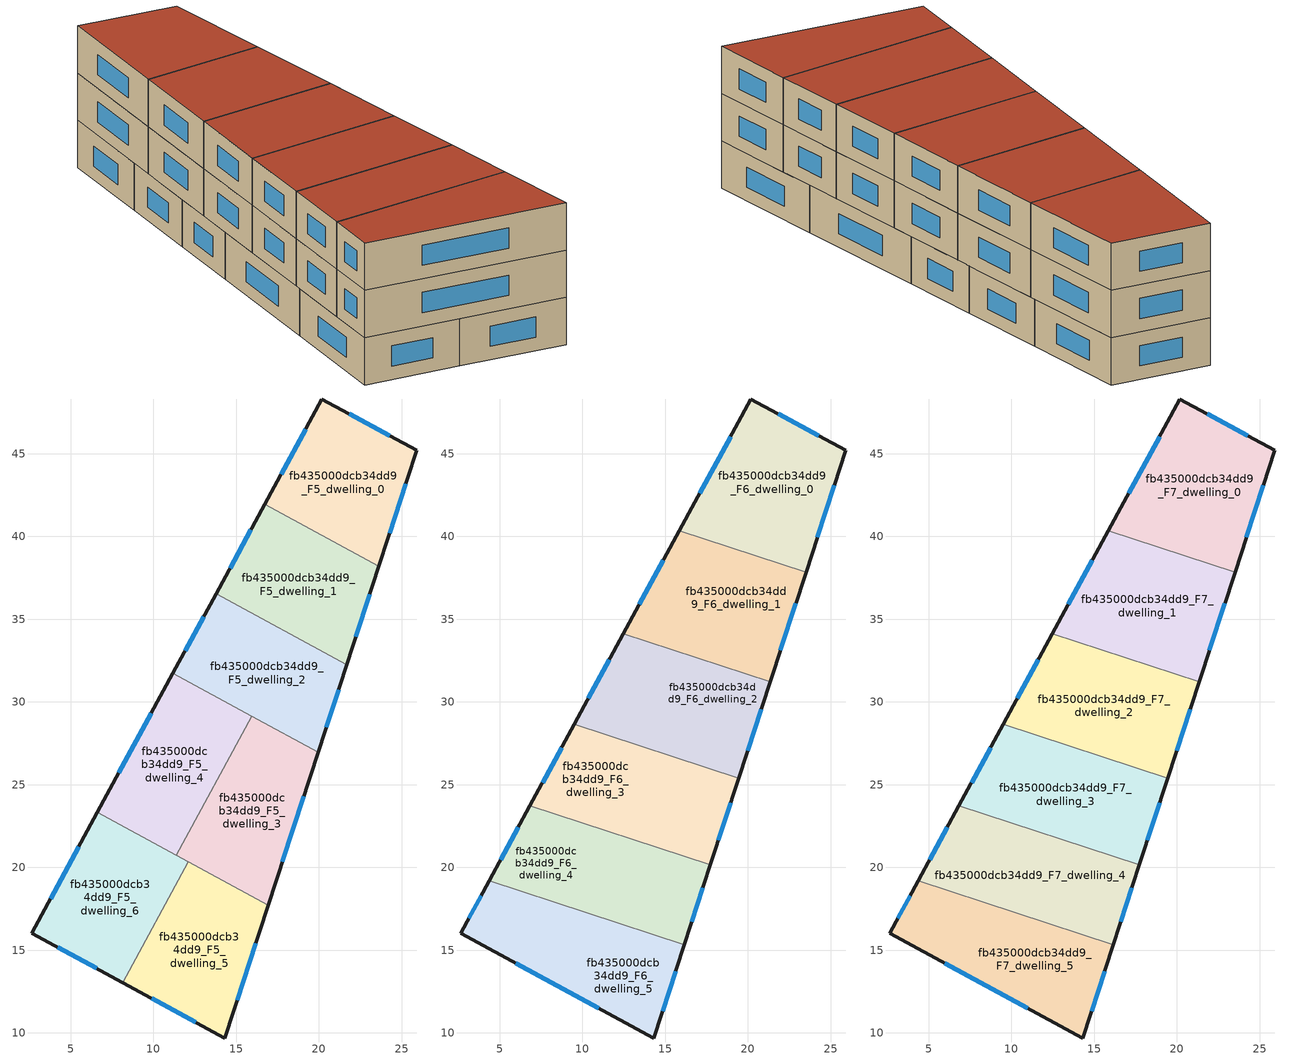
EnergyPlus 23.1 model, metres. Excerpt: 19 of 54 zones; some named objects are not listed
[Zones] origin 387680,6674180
fb435000dcb34dd9_F5_dwelling_0
 floor to fb435000dcb34dd9_F4_dwelling_0 (EU_floor_Construction): 25.9,45.2 23.62,38.21 16.73,41.95 20.18,48.31 z15
 wall outside (EU_wall_Construction): 23.62,38.21 25.9,45.2 20.18,48.31 16.73,41.95 z15:18
 wall to fb435000dcb34dd9_F5_dwelling_1 (EU_wall_Construction): 16.73,41.95 23.62,38.21 z15:18
 window (EU_Window_Construction): 24.27,46.08 21.81,47.42 / 24.27,40.2 25.25,43.2 / 19.19,46.49 17.71,43.77 z15.86:17.14
fb435000dcb34dd9_F5_dwelling_1
 floor to fb435000dcb34dd9_F4_dwelling_1 (EU_floor_Construction): 23.62,38.21 21.67,32.24 13.78,36.53 16.73,41.95 z15
 wall outside (EU_wall_Construction): 21.67,32.24 23.62,38.21 / 16.73,41.95 13.78,36.53 z15:18
 wall to fb435000dcb34dd9_F5_dwelling_2 (EU_wall_Construction): 13.78,36.53 21.67,32.24 z15:18
 window (EU_Window_Construction): 22.23,33.95 23.07,36.5 / 15.89,40.4 14.62,38.08 z15.86:17.14
fb435000dcb34dd9_F5_dwelling_2
 floor to fb435000dcb34dd9_F4_dwelling_2 (EU_floor_Construction): 21.67,32.24 19.95,26.95 11.17,31.72 13.78,36.53 z15
 wall outside (EU_wall_Construction): 19.95,26.95 21.67,32.24 / 13.78,36.53 11.17,31.72 z15:18
 wall to fb435000dcb34dd9_F5_dwelling_4 (EU_wall_Construction): 11.17,31.72 15.94,29.13 z15:18
 wall to fb435000dcb34dd9_F5_dwelling_3 (EU_wall_Construction): 15.94,29.13 19.95,26.95 z15:18
 window (EU_Window_Construction): 20.44,28.46 21.18,30.73 / 13.04,35.16 11.92,33.09 z15.86:17.14
fb435000dcb34dd9_F5_dwelling_3
 floor to fb435000dcb34dd9_F4_dwelling_3 (EU_floor_Construction): 19.95,26.95 16.93,17.72 11.39,20.73 15.94,29.13 z15
 wall outside (EU_wall_Construction): 16.93,17.72 19.95,26.95 z15:18
 wall to fb435000dcb34dd9_F5_dwelling_4 (EU_wall_Construction): 15.94,29.13 11.39,20.73 z15:18
 wall to fb435000dcb34dd9_F5_dwelling_5 (EU_wall_Construction): 12.11,20.34 16.93,17.72 z15:18
 wall to fb435000dcb34dd9_F5_dwelling_6 (EU_wall_Construction): 11.39,20.73 12.11,20.34 z15:18
 window (EU_Window_Construction): 17.79,20.36 19.09,24.31 z15.86:17.14
fb435000dcb34dd9_F5_dwelling_4
 floor to fb435000dcb34dd9_F4_dwelling_4 (EU_floor_Construction): 15.94,29.13 11.39,20.73 6.61,23.33 11.17,31.72 z15
 wall outside (EU_wall_Construction): 11.17,31.72 6.61,23.33 z15:18
 wall to fb435000dcb34dd9_F5_dwelling_6 (EU_wall_Construction): 6.61,23.33 11.39,20.73 z15:18
 window (EU_Window_Construction): 9.87,29.32 7.91,25.72 z15.86:17.14
fb435000dcb34dd9_F5_dwelling_5
 floor to fb435000dcb34dd9_F4_dwelling_5 (EU_floor_Construction): 16.93,17.72 14.31,9.7 8.15,13.05 12.11,20.34 z15
 wall outside (EU_wall_Construction): 8.15,13.05 14.31,9.7 16.93,17.72 z15:18
 wall to fb435000dcb34dd9_F5_dwelling_6 (EU_wall_Construction): 12.11,20.34 8.15,13.05 z15:18
 window (EU_Window_Construction): 9.91,12.09 12.55,10.65 / 15.06,11.99 16.18,15.43 z15.86:17.14
fb435000dcb34dd9_F5_dwelling_6
 floor to fb435000dcb34dd9_F4_dwelling_6 (EU_floor_Construction): 12.11,20.34 8.15,13.05 2.65,16.03 6.61,23.33 z15
 wall outside (EU_wall_Construction): 6.61,23.33 2.65,16.03 8.15,13.05 z15:18
 window (EU_Window_Construction): 4.22,15.18 6.57,13.9 / 5.48,21.24 3.78,18.12 z15.86:17.14
 ceiling adiabatic (EU_roof_Construction): 8.15,13.05 10.41,17.21 4.36,19.19 2.65,16.03 z18
fb435000dcb34dd9_F6_dwelling_0
 floor to fb435000dcb34dd9_F5_dwelling_0 (EU_floor_Construction): 25.9,45.2 23.62,38.21 16.73,41.95 20.18,48.31 z18
 floor to fb435000dcb34dd9_F5_dwelling_1 (EU_floor_Construction): 23.62,38.21 23.51,37.85 15.86,40.35 16.73,41.95 z18
 wall outside (EU_wall_Construction): 23.51,37.85 25.9,45.2 20.18,48.31 15.86,40.35 z18:21
 wall to fb435000dcb34dd9_F6_dwelling_1 (EU_wall_Construction): 15.86,40.35 23.51,37.85 z18:21
 window (EU_Window_Construction): 24.27,46.08 21.81,47.42 / 24.19,39.95 25.22,43.1 / 18.94,46.03 17.09,42.62 z18.86:20.14
fb435000dcb34dd9_F6_dwelling_1
 floor to fb435000dcb34dd9_F5_dwelling_1 (EU_floor_Construction): 23.51,37.85 21.67,32.24 13.78,36.53 15.86,40.35 z18
 floor to fb435000dcb34dd9_F5_dwelling_2 (EU_floor_Construction): 21.67,32.24 21.34,31.22 12.47,34.12 13.78,36.53 z18
 wall outside (EU_wall_Construction): 21.34,31.22 23.51,37.85 / 15.86,40.35 12.47,34.12 z18:21
 wall to fb435000dcb34dd9_F6_dwelling_2 (EU_wall_Construction): 12.47,34.12 21.34,31.22 z18:21
 window (EU_Window_Construction): 21.96,33.12 22.89,35.96 / 14.89,38.57 13.44,35.9 z18.86:20.14
fb435000dcb34dd9_F6_dwelling_2
 floor to fb435000dcb34dd9_F5_dwelling_2 (EU_floor_Construction): 21.34,31.22 19.95,26.95 11.17,31.72 12.47,34.12 z18
 floor to fb435000dcb34dd9_F5_dwelling_4 (EU_floor_Construction): 15.94,29.13 14.75,26.94 9.5,28.65 11.17,31.72 z18
 floor to fb435000dcb34dd9_F5_dwelling_3 (EU_floor_Construction): 19.95,26.95 19.44,25.4 14.75,26.94 15.94,29.13 z18
 wall outside (EU_wall_Construction): 19.44,25.4 21.34,31.22 / 12.47,34.12 9.5,28.65 z18:21
 wall to fb435000dcb34dd9_F6_dwelling_3 (EU_wall_Construction): 9.5,28.65 19.44,25.4 z18:21
 window (EU_Window_Construction): 19.98,27.07 20.8,29.56 / 11.62,32.56 10.35,30.22 z18.86:20.14
fb435000dcb34dd9_F6_dwelling_3
 floor to fb435000dcb34dd9_F5_dwelling_3 (EU_floor_Construction): 19.44,25.4 17.73,20.15 12.07,22 14.75,26.94 z18
 floor to fb435000dcb34dd9_F5_dwelling_4 (EU_floor_Construction): 14.75,26.94 12.07,22 6.82,23.72 9.5,28.65 z18
 wall outside (EU_wall_Construction): 17.73,20.15 19.44,25.4 / 9.5,28.65 6.82,23.72 z18:21
 wall to fb435000dcb34dd9_F6_dwelling_4 (EU_wall_Construction): 6.82,23.72 17.73,20.15 z18:21
 window (EU_Window_Construction): 18.22,21.65 18.95,23.9 / 8.74,27.24 7.59,25.13 z18.86:20.14
fb435000dcb34dd9_F6_dwelling_4
 floor to fb435000dcb34dd9_F5_dwelling_4 (EU_floor_Construction): 12.07,22 11.39,20.73 6.61,23.33 6.82,23.72 z18
 floor to fb435000dcb34dd9_F5_dwelling_3 (EU_floor_Construction): 17.73,20.15 16.93,17.72 11.39,20.73 12.07,22 z18
 floor to fb435000dcb34dd9_F5_dwelling_5 (EU_floor_Construction): 16.93,17.72 16.15,15.33 10.41,17.21 12.11,20.34 z18
 floor to fb435000dcb34dd9_F5_dwelling_6 (EU_floor_Construction): 12.11,20.34 10.41,17.21 4.36,19.19 6.61,23.33 z18
 wall outside (EU_wall_Construction): 16.15,15.33 17.73,20.15 / 6.82,23.72 4.36,19.19 z18:21
 wall to fb435000dcb34dd9_F6_dwelling_5 (EU_wall_Construction): 4.36,19.19 16.15,15.33 z18:21
 window (EU_Window_Construction): 16.6,16.71 17.28,18.77 / 6.12,22.42 5.06,20.48 z18.86:20.14
fb435000dcb34dd9_F6_dwelling_5
 floor to fb435000dcb34dd9_F5_dwelling_5 (EU_floor_Construction): 16.15,15.33 14.31,9.7 8.15,13.05 10.41,17.21 z18
 floor adiabatic (EU_floor_Construction): 10.41,17.21 8.15,13.05 2.65,16.03 4.36,19.19 z18
 wall outside (EU_wall_Construction): 4.36,19.19 2.65,16.03 14.31,9.7 16.15,15.33 z18:21
 window (EU_Window_Construction): 14.84,11.31 15.63,13.72 / 5.98,14.22 10.98,11.51 / 3.87,18.29 3.14,16.93 z18.86:20.14
fb435000dcb34dd9_F7_dwelling_0
 floor to fb435000dcb34dd9_F6_dwelling_0 (EU_floor_Construction): 25.9,45.2 23.51,37.85 15.86,40.35 20.18,48.31 z21
 wall outside (EU_wall_Construction): 23.51,37.85 25.9,45.2 20.18,48.31 15.86,40.35 z21:24
 wall to fb435000dcb34dd9_F7_dwelling_1 (EU_wall_Construction): 15.86,40.35 23.51,37.85 z21:24
 window (EU_Window_Construction): 24.27,46.08 21.81,47.42 / 24.19,39.95 25.22,43.1 / 18.94,46.03 17.09,42.62 z21.86:23.14
 roof outside (EU_roof_Construction): 23.51,37.85 25.9,45.2 20.18,48.31 15.86,40.35 z24
fb435000dcb34dd9_F7_dwelling_1
 floor to fb435000dcb34dd9_F6_dwelling_1 (EU_floor_Construction): 23.51,37.85 21.34,31.22 12.47,34.12 15.86,40.35 z21
 wall outside (EU_wall_Construction): 21.34,31.22 23.51,37.85 / 15.86,40.35 12.47,34.12 z21:24
 wall to fb435000dcb34dd9_F7_dwelling_2 (EU_wall_Construction): 12.47,34.12 21.34,31.22 z21:24
 window (EU_Window_Construction): 21.96,33.12 22.89,35.96 / 14.89,38.57 13.44,35.9 z21.86:23.14
 roof outside (EU_roof_Construction): 21.34,31.22 23.51,37.85 15.86,40.35 12.47,34.12 z24
fb435000dcb34dd9_F7_dwelling_2
 floor to fb435000dcb34dd9_F6_dwelling_2 (EU_floor_Construction): 21.34,31.22 19.44,25.4 9.5,28.65 12.47,34.12 z21
 wall outside (EU_wall_Construction): 19.44,25.4 21.34,31.22 / 12.47,34.12 9.5,28.65 z21:24
 wall to fb435000dcb34dd9_F7_dwelling_3 (EU_wall_Construction): 9.5,28.65 19.44,25.4 z21:24
 window (EU_Window_Construction): 19.98,27.07 20.8,29.56 / 11.62,32.56 10.35,30.22 z21.86:23.14
 roof outside (EU_roof_Construction): 19.44,25.4 21.34,31.22 12.47,34.12 9.5,28.65 z24
fb435000dcb34dd9_F7_dwelling_3
 floor to fb435000dcb34dd9_F6_dwelling_3 (EU_floor_Construction): 19.44,25.4 17.73,20.15 6.82,23.72 9.5,28.65 z21
 wall outside (EU_wall_Construction): 17.73,20.15 19.44,25.4 / 9.5,28.65 6.82,23.72 z21:24
 wall to fb435000dcb34dd9_F7_dwelling_4 (EU_wall_Construction): 6.82,23.72 17.73,20.15 z21:24
 window (EU_Window_Construction): 18.22,21.65 18.95,23.9 / 8.74,27.24 7.59,25.13 z21.86:23.14
 roof outside (EU_roof_Construction): 17.73,20.15 19.44,25.4 9.5,28.65 6.82,23.72 z24
fb435000dcb34dd9_F7_dwelling_4
 floor to fb435000dcb34dd9_F6_dwelling_4 (EU_floor_Construction): 17.73,20.15 16.15,15.33 4.36,19.19 6.82,23.72 z21
 wall outside (EU_wall_Construction): 16.15,15.33 17.73,20.15 / 6.82,23.72 4.36,19.19 z21:24
 wall to fb435000dcb34dd9_F7_dwelling_5 (EU_wall_Construction): 4.36,19.19 16.15,15.33 z21:24
 window (EU_Window_Construction): 16.6,16.71 17.28,18.77 / 6.12,22.42 5.06,20.48 z21.86:23.14
 roof outside (EU_roof_Construction): 16.15,15.33 17.73,20.15 6.82,23.72 4.36,19.19 z24
fb435000dcb34dd9_F7_dwelling_5
 floor to fb435000dcb34dd9_F6_dwelling_5 (EU_floor_Construction): 16.15,15.33 14.31,9.7 2.65,16.03 4.36,19.19 z21
 wall outside (EU_wall_Construction): 4.36,19.19 2.65,16.03 14.31,9.7 16.15,15.33 z21:24
 window (EU_Window_Construction): 14.84,11.31 15.63,13.72 / 5.98,14.22 10.98,11.51 / 3.87,18.29 3.14,16.93 z21.86:23.14
 roof outside (EU_roof_Construction): 14.31,9.7 16.15,15.33 4.36,19.19 2.65,16.03 z24
[Building]
EU S2 Campaign: North Axis=0; Terrain=City; Solar Distribution=FullExterior
[Site:Location]
Helsinki-Vantaa.AP: Latitude=60.317; Longitude=24.963; Time Zone=2; Elevation=54.6
[SizingPeriod:WeatherFileDays]
AnnualSizingPeriod: Begin Month=1; Begin Day of Month=1; End Month=12; End Day of Month=31; Day of Week for Start Day=Monday; Use Weather File Daylight Saving Period=No; Use Weather File Rain and Snow Indicators=No
[MATERIAL]
EU_InternalMass_Material: Roughness=MediumRough; Thickness=0.1; Conductivity=1; Density=1800; Specific Heat=900; Thermal Absorptance=0.9; Solar Absorptance=0.7; Visible Absorptance=0.7
[MATERIAL:NOMASS] Roughness=MediumRough; Thermal Absorptance=0.9; Solar Absorptance=0.7; Visible Absorptance=0.7
Name | Thermal Resistance
EU_wall_NoMass | 5.91765
EU_roof_NoMass | 11.1778
EU_floor_NoMass | 6.2875
[WINDOWMATERIAL:SIMPLEGLAZINGSYSTEM]
EU_Window_SimpleGlazing: UFactor=0.994035; Solar Heat Gain Coefficient=0.7; Visible Transmittance=0.7
[CONSTRUCTION]
EU_wall_Construction: EU_wall_NoMass
EU_roof_Construction: EU_roof_NoMass
EU_floor_Construction: EU_floor_NoMass
EU_Window_Construction: EU_Window_SimpleGlazing
EU_InternalMass_Construction: EU_InternalMass_Material
[ZONE] Type=1; Multiplier=1; Ceiling Height=autocalculate; Floor Area=autocalculate; Part of Total Floor Area=Yes
Name | Volume
fb435000dcb34dd9_F5_dwelling_0; fb435000dcb34dd9_F5_dwelling_3 | 155.771
fb435000dcb34dd9_F6_dwelling_0; fb435000dcb34dd9_F7_dwelling_0 | 181.72
fb435000dcb34dd9_F5_dwelling_1 | 155.752
fb435000dcb34dd9_F6_dwelling_1; fb435000dcb34dd9_F7_dwelling_1 | 181.733
fb435000dcb34dd9_F5_dwelling_2 | 155.767
fb435000dcb34dd9_F6_dwelling_2; fb435000dcb34dd9_F7_dwelling_2 | 181.729
fb435000dcb34dd9_F6_dwelling_3; fb435000dcb34dd9_F7_dwelling_3 | 181.712
fb435000dcb34dd9_F5_dwelling_4 | 155.753
fb435000dcb34dd9_F6_dwelling_4; fb435000dcb34dd9_F7_dwelling_4 | 181.737
fb435000dcb34dd9_F5_dwelling_5 | 155.766
fb435000dcb34dd9_F6_dwelling_5; fb435000dcb34dd9_F7_dwelling_5 | 181.71
fb435000dcb34dd9_F5_dwelling_6 | 155.764
[INTERNALMASS] Construction=EU_InternalMass_Construction
Name | Zone or ZoneList | Surface Area
fb435000dcb34dd9_F5_dwelling_0_EU_InternalMass | fb435000dcb34dd9_F5_dwelling_0 | 51.9238
fb435000dcb34dd9_F5_dwelling_1_EU_InternalMass | fb435000dcb34dd9_F5_dwelling_1 | 51.9172
fb435000dcb34dd9_F5_dwelling_2_EU_InternalMass | fb435000dcb34dd9_F5_dwelling_2 | 51.9226
fb435000dcb34dd9_F5_dwelling_3_EU_InternalMass | fb435000dcb34dd9_F5_dwelling_3 | 51.9199
fb435000dcb34dd9_F5_dwelling_4_EU_InternalMass | fb435000dcb34dd9_F5_dwelling_4 | 51.9174
fb435000dcb34dd9_F5_dwelling_5_EU_InternalMass | fb435000dcb34dd9_F5_dwelling_5 | 51.9241
fb435000dcb34dd9_F5_dwelling_6_EU_InternalMass | fb435000dcb34dd9_F5_dwelling_6 | 51.9241
fb435000dcb34dd9_F6_dwelling_0_EU_InternalMass | fb435000dcb34dd9_F6_dwelling_0 | 60.5735
fb435000dcb34dd9_F6_dwelling_1_EU_InternalMass | fb435000dcb34dd9_F6_dwelling_1 | 60.5777
fb435000dcb34dd9_F6_dwelling_2_EU_InternalMass | fb435000dcb34dd9_F6_dwelling_2 | 60.5763
fb435000dcb34dd9_F6_dwelling_3_EU_InternalMass | fb435000dcb34dd9_F6_dwelling_3 | 60.5709
fb435000dcb34dd9_F6_dwelling_4_EU_InternalMass | fb435000dcb34dd9_F6_dwelling_4 | 60.5789
fb435000dcb34dd9_F6_dwelling_5_EU_InternalMass | fb435000dcb34dd9_F6_dwelling_5 | 60.5701
fb435000dcb34dd9_F7_dwelling_0_EU_InternalMass | fb435000dcb34dd9_F7_dwelling_0 | 60.5735
fb435000dcb34dd9_F7_dwelling_1_EU_InternalMass | fb435000dcb34dd9_F7_dwelling_1 | 60.5777
fb435000dcb34dd9_F7_dwelling_2_EU_InternalMass | fb435000dcb34dd9_F7_dwelling_2 | 60.5763
fb435000dcb34dd9_F7_dwelling_3_EU_InternalMass | fb435000dcb34dd9_F7_dwelling_3 | 60.5709
fb435000dcb34dd9_F7_dwelling_4_EU_InternalMass | fb435000dcb34dd9_F7_dwelling_4 | 60.5789
fb435000dcb34dd9_F7_dwelling_5_EU_InternalMass | fb435000dcb34dd9_F7_dwelling_5 | 60.5701
[OTHEREQUIPMENT] Fuel Type=Electricity; Design Level Calculation Method=Watts/Area; Power per Zone Floor Area=1; Fraction Latent=0; Fraction Radiant=0; Fraction Lost=0; Carbon Dioxide Generation Rate=0; EndUse Subcategory=EU_Step8_InternalGains
Name | Zone or ZoneList or Space or SpaceList | Schedule
EU_Step8_InternalGain_fb435000dcb34dd9_F5_dwelling_0_f000 | fb435000dcb34dd9_F5_dwelling_0 | EU_Step8_GainSchedule_fb435000dcb34dd9_F5_dwelling_0_f000
EU_Step8_InternalGain_fb435000dcb34dd9_F5_dwelling_1_f000 | fb435000dcb34dd9_F5_dwelling_1 | EU_Step8_GainSchedule_fb435000dcb34dd9_F5_dwelling_1_f000
EU_Step8_InternalGain_fb435000dcb34dd9_F5_dwelling_2_f000 | fb435000dcb34dd9_F5_dwelling_2 | EU_Step8_GainSchedule_fb435000dcb34dd9_F5_dwelling_2_f000
EU_Step8_InternalGain_fb435000dcb34dd9_F5_dwelling_3_f000 | fb435000dcb34dd9_F5_dwelling_3 | EU_Step8_GainSchedule_fb435000dcb34dd9_F5_dwelling_3_f000
EU_Step8_InternalGain_fb435000dcb34dd9_F5_dwelling_4_f000 | fb435000dcb34dd9_F5_dwelling_4 | EU_Step8_GainSchedule_fb435000dcb34dd9_F5_dwelling_4_f000
EU_Step8_InternalGain_fb435000dcb34dd9_F5_dwelling_5_f000 | fb435000dcb34dd9_F5_dwelling_5 | EU_Step8_GainSchedule_fb435000dcb34dd9_F5_dwelling_5_f000
EU_Step8_InternalGain_fb435000dcb34dd9_F5_dwelling_6_f000 | fb435000dcb34dd9_F5_dwelling_6 | EU_Step8_GainSchedule_fb435000dcb34dd9_F5_dwelling_6_f000
EU_Step8_InternalGain_fb435000dcb34dd9_F6_dwelling_0_f000 | fb435000dcb34dd9_F6_dwelling_0 | EU_Step8_GainSchedule_fb435000dcb34dd9_F6_dwelling_0_f000
EU_Step8_InternalGain_fb435000dcb34dd9_F6_dwelling_1_f000 | fb435000dcb34dd9_F6_dwelling_1 | EU_Step8_GainSchedule_fb435000dcb34dd9_F6_dwelling_1_f000
EU_Step8_InternalGain_fb435000dcb34dd9_F6_dwelling_2_f000 | fb435000dcb34dd9_F6_dwelling_2 | EU_Step8_GainSchedule_fb435000dcb34dd9_F6_dwelling_2_f000
EU_Step8_InternalGain_fb435000dcb34dd9_F6_dwelling_3_f000 | fb435000dcb34dd9_F6_dwelling_3 | EU_Step8_GainSchedule_fb435000dcb34dd9_F6_dwelling_3_f000
EU_Step8_InternalGain_fb435000dcb34dd9_F6_dwelling_4_f000 | fb435000dcb34dd9_F6_dwelling_4 | EU_Step8_GainSchedule_fb435000dcb34dd9_F6_dwelling_4_f000
EU_Step8_InternalGain_fb435000dcb34dd9_F6_dwelling_5_f000 | fb435000dcb34dd9_F6_dwelling_5 | EU_Step8_GainSchedule_fb435000dcb34dd9_F6_dwelling_5_f000
EU_Step8_InternalGain_fb435000dcb34dd9_F7_dwelling_0_f000 | fb435000dcb34dd9_F7_dwelling_0 | EU_Step8_GainSchedule_fb435000dcb34dd9_F7_dwelling_0_f000
EU_Step8_InternalGain_fb435000dcb34dd9_F7_dwelling_1_f000 | fb435000dcb34dd9_F7_dwelling_1 | EU_Step8_GainSchedule_fb435000dcb34dd9_F7_dwelling_1_f000
EU_Step8_InternalGain_fb435000dcb34dd9_F7_dwelling_2_f000 | fb435000dcb34dd9_F7_dwelling_2 | EU_Step8_GainSchedule_fb435000dcb34dd9_F7_dwelling_2_f000
EU_Step8_InternalGain_fb435000dcb34dd9_F7_dwelling_3_f000 | fb435000dcb34dd9_F7_dwelling_3 | EU_Step8_GainSchedule_fb435000dcb34dd9_F7_dwelling_3_f000
EU_Step8_InternalGain_fb435000dcb34dd9_F7_dwelling_4_f000 | fb435000dcb34dd9_F7_dwelling_4 | EU_Step8_GainSchedule_fb435000dcb34dd9_F7_dwelling_4_f000
EU_Step8_InternalGain_fb435000dcb34dd9_F7_dwelling_5_f000 | fb435000dcb34dd9_F7_dwelling_5 | EU_Step8_GainSchedule_fb435000dcb34dd9_F7_dwelling_5_f000
[ZONEVENTILATION:DESIGNFLOWRATE] Schedule=EU_AlwaysOn; Design Flow Rate Calculation Method=AirChanges/Hour; Air Changes per Hour=0.596421; Ventilation Type=Natural; Fan Pressure Rise=0; Fan Total Efficiency=1; Constant Term Coefficient=1; Temperature Term Coefficient=0; Velocity Term Coefficient=0; Velocity Squared Term Coefficient=0; Minimum Indoor Temperature=-100; Maximum Indoor Temperature=100; Delta Temperature=-100; Minimum Outdoor Temperature=-100; Maximum Outdoor Temperature=100; Maximum Wind Speed=40
Name | Zone or ZoneList or Space or SpaceList
EU_ConstantAir_fb435000dcb34dd9_F5_dwelling_0 | fb435000dcb34dd9_F5_dwelling_0
EU_ConstantAir_fb435000dcb34dd9_F5_dwelling_1 | fb435000dcb34dd9_F5_dwelling_1
EU_ConstantAir_fb435000dcb34dd9_F5_dwelling_2 | fb435000dcb34dd9_F5_dwelling_2
EU_ConstantAir_fb435000dcb34dd9_F5_dwelling_3 | fb435000dcb34dd9_F5_dwelling_3
EU_ConstantAir_fb435000dcb34dd9_F5_dwelling_4 | fb435000dcb34dd9_F5_dwelling_4
EU_ConstantAir_fb435000dcb34dd9_F5_dwelling_5 | fb435000dcb34dd9_F5_dwelling_5
EU_ConstantAir_fb435000dcb34dd9_F5_dwelling_6 | fb435000dcb34dd9_F5_dwelling_6
EU_ConstantAir_fb435000dcb34dd9_F6_dwelling_0 | fb435000dcb34dd9_F6_dwelling_0
EU_ConstantAir_fb435000dcb34dd9_F6_dwelling_1 | fb435000dcb34dd9_F6_dwelling_1
EU_ConstantAir_fb435000dcb34dd9_F6_dwelling_2 | fb435000dcb34dd9_F6_dwelling_2
EU_ConstantAir_fb435000dcb34dd9_F6_dwelling_3 | fb435000dcb34dd9_F6_dwelling_3
EU_ConstantAir_fb435000dcb34dd9_F6_dwelling_4 | fb435000dcb34dd9_F6_dwelling_4
EU_ConstantAir_fb435000dcb34dd9_F6_dwelling_5 | fb435000dcb34dd9_F6_dwelling_5
EU_ConstantAir_fb435000dcb34dd9_F7_dwelling_0 | fb435000dcb34dd9_F7_dwelling_0
EU_ConstantAir_fb435000dcb34dd9_F7_dwelling_1 | fb435000dcb34dd9_F7_dwelling_1
EU_ConstantAir_fb435000dcb34dd9_F7_dwelling_2 | fb435000dcb34dd9_F7_dwelling_2
EU_ConstantAir_fb435000dcb34dd9_F7_dwelling_3 | fb435000dcb34dd9_F7_dwelling_3
EU_ConstantAir_fb435000dcb34dd9_F7_dwelling_4 | fb435000dcb34dd9_F7_dwelling_4
EU_ConstantAir_fb435000dcb34dd9_F7_dwelling_5 | fb435000dcb34dd9_F7_dwelling_5
[HVACTEMPLATE:ZONE:IDEALLOADSAIRSYSTEM] System Availability Schedule=EU_AlwaysOn; Maximum Heating Supply Air Temperature=50; Minimum Cooling Supply Air Temperature=13; Maximum Heating Supply Air Humidity Ratio=0.0156; Minimum Cooling Supply Air Humidity Ratio=0.0077; Heating Limit=NoLimit; Cooling Limit=NoLimit; Heating Availability Schedule=EU_AlwaysOn; Cooling Availability Schedule=EU_CoolingOff; Dehumidification Control Type=ConstantSensibleHeatRatio; Cooling Sensible Heat Ratio=0.7; Dehumidification Setpoint=60; Humidification Control Type=None; Humidification Setpoint=30; Outdoor Air Method=None; Outdoor Air Flow Rate per Person=0.00944; Outdoor Air Flow Rate per Zone Floor Area=0; Outdoor Air Flow Rate per Zone=0; Demand Controlled Ventilation Type=None; Outdoor Air Economizer Type=NoEconomizer; Heat Recovery Type=None; Sensible Heat Recovery Effectiveness=0.7; Latent Heat Recovery Effectiveness=0.65
Name | Template Thermostat
fb435000dcb34dd9_F5_dwelling_0 | EU_HeatOnly_fb435000dcb34dd9_F5_dwelling_0
fb435000dcb34dd9_F5_dwelling_1 | EU_HeatOnly_fb435000dcb34dd9_F5_dwelling_1
fb435000dcb34dd9_F5_dwelling_2 | EU_HeatOnly_fb435000dcb34dd9_F5_dwelling_2
fb435000dcb34dd9_F5_dwelling_3 | EU_HeatOnly_fb435000dcb34dd9_F5_dwelling_3
fb435000dcb34dd9_F5_dwelling_4 | EU_HeatOnly_fb435000dcb34dd9_F5_dwelling_4
fb435000dcb34dd9_F5_dwelling_5 | EU_HeatOnly_fb435000dcb34dd9_F5_dwelling_5
fb435000dcb34dd9_F5_dwelling_6 | EU_HeatOnly_fb435000dcb34dd9_F5_dwelling_6
fb435000dcb34dd9_F6_dwelling_0 | EU_HeatOnly_fb435000dcb34dd9_F6_dwelling_0
fb435000dcb34dd9_F6_dwelling_1 | EU_HeatOnly_fb435000dcb34dd9_F6_dwelling_1
fb435000dcb34dd9_F6_dwelling_2 | EU_HeatOnly_fb435000dcb34dd9_F6_dwelling_2
fb435000dcb34dd9_F6_dwelling_3 | EU_HeatOnly_fb435000dcb34dd9_F6_dwelling_3
fb435000dcb34dd9_F6_dwelling_4 | EU_HeatOnly_fb435000dcb34dd9_F6_dwelling_4
fb435000dcb34dd9_F6_dwelling_5 | EU_HeatOnly_fb435000dcb34dd9_F6_dwelling_5
fb435000dcb34dd9_F7_dwelling_0 | EU_HeatOnly_fb435000dcb34dd9_F7_dwelling_0
fb435000dcb34dd9_F7_dwelling_1 | EU_HeatOnly_fb435000dcb34dd9_F7_dwelling_1
fb435000dcb34dd9_F7_dwelling_2 | EU_HeatOnly_fb435000dcb34dd9_F7_dwelling_2
fb435000dcb34dd9_F7_dwelling_3 | EU_HeatOnly_fb435000dcb34dd9_F7_dwelling_3
fb435000dcb34dd9_F7_dwelling_4 | EU_HeatOnly_fb435000dcb34dd9_F7_dwelling_4
fb435000dcb34dd9_F7_dwelling_5 | EU_HeatOnly_fb435000dcb34dd9_F7_dwelling_5
[SIZING:ZONE] Zone Cooling Design Supply Air Temperature Input Method=SupplyAirTemperature; Zone Cooling Design Supply Air Temperature=13; Zone Heating Design Supply Air Temperature Input Method=SupplyAirTemperature; Zone Heating Design Supply Air Temperature=50; Zone Cooling Design Supply Air Humidity Ratio=0.008; Zone Heating Design Supply Air Humidity Ratio=0.008; Cooling Design Air Flow Method=DesignDay; Cooling Design Air Flow Rate=0; Cooling Minimum Air Flow per Zone Floor Area=0.000762; Cooling Minimum Air Flow=0; Cooling Minimum Air Flow Fraction=0.2; Heating Design Air Flow Method=DesignDay; Heating Design Air Flow Rate=0; Heating Maximum Air Flow per Zone Floor Area=0.002032; Heating Maximum Air Flow=0.141576; Heating Maximum Air Flow Fraction=0.3; Account for Dedicated Outdoor Air System=No; Dedicated Outdoor Air System Control Strategy=NeutralSupplyAir; Dedicated Outdoor Air Low Setpoint Temperature for Design=autosize; Dedicated Outdoor Air High Setpoint Temperature for Design=autosize; Zone Load Sizing Method=Sensible Load Only No Latent Load; Zone Latent Cooling Design Supply Air Humidity Ratio Input Method=HumidityRatioDifference; Zone Cooling Design Supply Air Humidity Ratio Difference=0.005; Zone Latent Heating Design Supply Air Humidity Ratio Input Method=HumidityRatioDifference; Zone Humidification Design Supply Air Humidity Ratio Difference=0.005
fb435000dcb34dd9_F5_dwelling_0; fb435000dcb34dd9_F5_dwelling_1; fb435000dcb34dd9_F5_dwelling_2; fb435000dcb34dd9_F5_dwelling_3; fb435000dcb34dd9_F5_dwelling_4; fb435000dcb34dd9_F5_dwelling_5; fb435000dcb34dd9_F5_dwelling_6; fb435000dcb34dd9_F6_dwelling_0; fb435000dcb34dd9_F6_dwelling_1; fb435000dcb34dd9_F6_dwelling_2; fb435000dcb34dd9_F6_dwelling_3; fb435000dcb34dd9_F6_dwelling_4; fb435000dcb34dd9_F6_dwelling_5; fb435000dcb34dd9_F7_dwelling_0; fb435000dcb34dd9_F7_dwelling_1; fb435000dcb34dd9_F7_dwelling_2; fb435000dcb34dd9_F7_dwelling_3; fb435000dcb34dd9_F7_dwelling_4; fb435000dcb34dd9_F7_dwelling_5
[SCHEDULE:CONSTANT]
Name | Hourly Value
EU_AlwaysOn | 1
EU_CoolingOff | 0
[SCHEDULE:FILE] Column Number=1; Rows to Skip at Top=0; Number of Hours of Data=8760; Column Separator=Comma; Interpolate to Timestep=No; Minutes per Item=60; Adjust Schedule for Daylight Savings=Yes
Name | File
EU_Step8_GainSchedule_fb435000dcb34dd9_F5_dwelling_0_f000 | ../../schedules/fb435000dcb34dd9/fb435000dcb34dd9_F5_dwelling_0_f000_gain.csv
EU_Step8_GainSchedule_fb435000dcb34dd9_F5_dwelling_1_f000 | ../../schedules/fb435000dcb34dd9/fb435000dcb34dd9_F5_dwelling_1_f000_gain.csv
EU_Step8_GainSchedule_fb435000dcb34dd9_F5_dwelling_2_f000 | ../../schedules/fb435000dcb34dd9/fb435000dcb34dd9_F5_dwelling_2_f000_gain.csv
EU_Step8_GainSchedule_fb435000dcb34dd9_F5_dwelling_3_f000 | ../../schedules/fb435000dcb34dd9/fb435000dcb34dd9_F5_dwelling_3_f000_gain.csv
EU_Step8_GainSchedule_fb435000dcb34dd9_F5_dwelling_4_f000 | ../../schedules/fb435000dcb34dd9/fb435000dcb34dd9_F5_dwelling_4_f000_gain.csv
EU_Step8_GainSchedule_fb435000dcb34dd9_F5_dwelling_5_f000 | ../../schedules/fb435000dcb34dd9/fb435000dcb34dd9_F5_dwelling_5_f000_gain.csv
EU_Step8_GainSchedule_fb435000dcb34dd9_F5_dwelling_6_f000 | ../../schedules/fb435000dcb34dd9/fb435000dcb34dd9_F5_dwelling_6_f000_gain.csv
EU_Step8_GainSchedule_fb435000dcb34dd9_F6_dwelling_0_f000 | ../../schedules/fb435000dcb34dd9/fb435000dcb34dd9_F6_dwelling_0_f000_gain.csv
EU_Step8_GainSchedule_fb435000dcb34dd9_F6_dwelling_1_f000 | ../../schedules/fb435000dcb34dd9/fb435000dcb34dd9_F6_dwelling_1_f000_gain.csv
EU_Step8_GainSchedule_fb435000dcb34dd9_F6_dwelling_2_f000 | ../../schedules/fb435000dcb34dd9/fb435000dcb34dd9_F6_dwelling_2_f000_gain.csv
EU_Step8_GainSchedule_fb435000dcb34dd9_F6_dwelling_3_f000 | ../../schedules/fb435000dcb34dd9/fb435000dcb34dd9_F6_dwelling_3_f000_gain.csv
EU_Step8_GainSchedule_fb435000dcb34dd9_F6_dwelling_4_f000 | ../../schedules/fb435000dcb34dd9/fb435000dcb34dd9_F6_dwelling_4_f000_gain.csv
EU_Step8_GainSchedule_fb435000dcb34dd9_F6_dwelling_5_f000 | ../../schedules/fb435000dcb34dd9/fb435000dcb34dd9_F6_dwelling_5_f000_gain.csv
EU_Step8_GainSchedule_fb435000dcb34dd9_F7_dwelling_0_f000 | ../../schedules/fb435000dcb34dd9/fb435000dcb34dd9_F7_dwelling_0_f000_gain.csv
EU_Step8_GainSchedule_fb435000dcb34dd9_F7_dwelling_1_f000 | ../../schedules/fb435000dcb34dd9/fb435000dcb34dd9_F7_dwelling_1_f000_gain.csv
EU_Step8_GainSchedule_fb435000dcb34dd9_F7_dwelling_2_f000 | ../../schedules/fb435000dcb34dd9/fb435000dcb34dd9_F7_dwelling_2_f000_gain.csv
EU_Step8_GainSchedule_fb435000dcb34dd9_F7_dwelling_3_f000 | ../../schedules/fb435000dcb34dd9/fb435000dcb34dd9_F7_dwelling_3_f000_gain.csv
EU_Step8_GainSchedule_fb435000dcb34dd9_F7_dwelling_4_f000 | ../../schedules/fb435000dcb34dd9/fb435000dcb34dd9_F7_dwelling_4_f000_gain.csv
EU_Step8_GainSchedule_fb435000dcb34dd9_F7_dwelling_5_f000 | ../../schedules/fb435000dcb34dd9/fb435000dcb34dd9_F7_dwelling_5_f000_gain.csv
